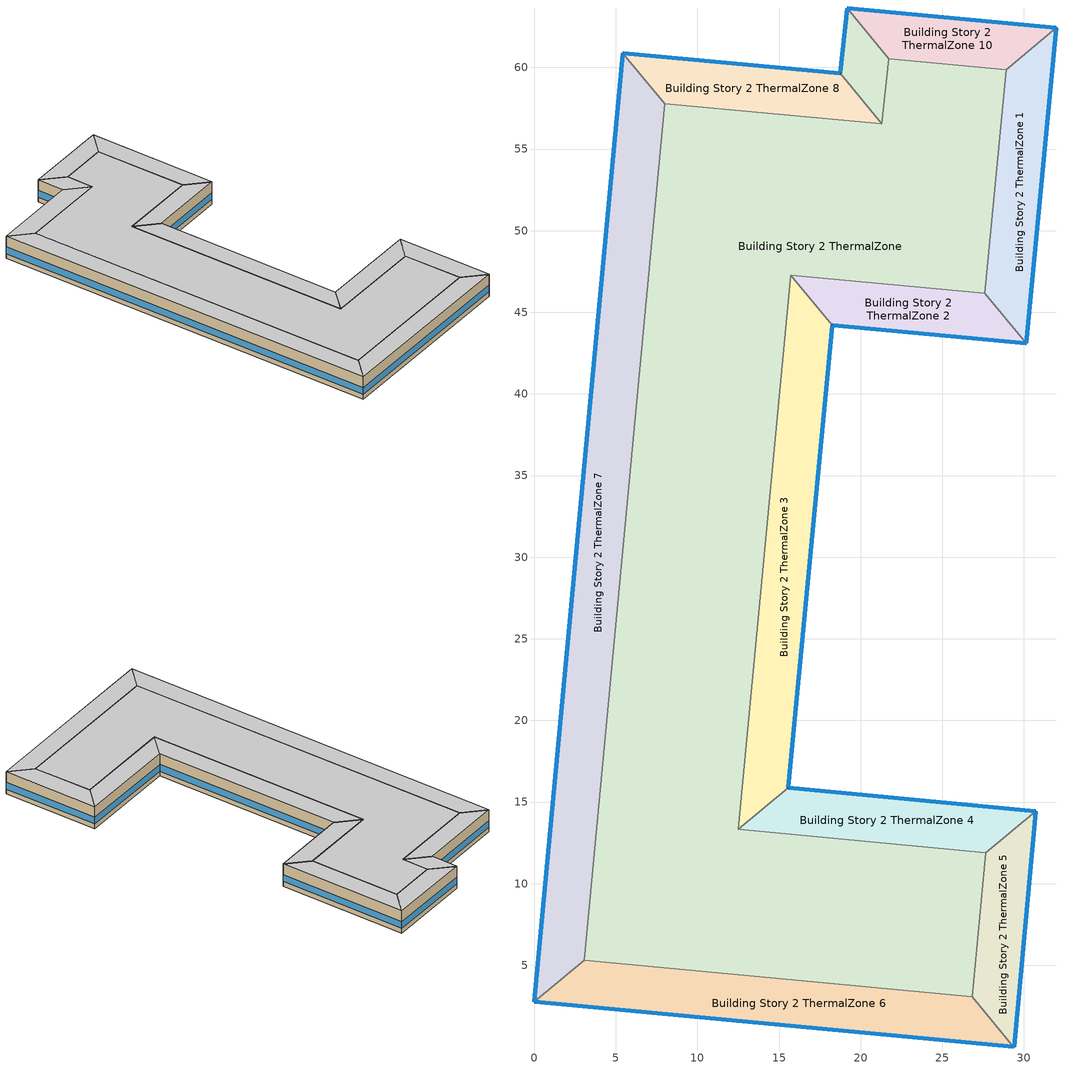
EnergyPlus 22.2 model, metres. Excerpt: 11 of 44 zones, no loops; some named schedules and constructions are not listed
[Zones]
Building Story 2 ThermalZone
 floor adiabatic (Typical Interior Ceiling): 28.9,59.87 27.59,46.17 15.7,47.28 12.49,13.33 27.65,11.89 26.84,3.08 3.08,5.33 8,57.78 21.29,56.55 21.71,60.54 z3.6
 wall adiabatic (Typical Interior Wall): 27.59,46.17 28.9,59.87 21.71,60.54 21.29,56.55 8,57.78 3.08,5.33 26.84,3.08 27.65,11.89 12.49,13.33 15.7,47.28 27.59,46.17 z3.6:7.2
 ceiling adiabatic (Typical Interior Floor): 21.71,60.54 21.29,56.55 8,57.78 3.08,5.33 26.84,3.08 27.65,11.89 12.49,13.33 15.7,47.28 27.59,46.17 28.9,59.87 z7.2
Building Story 2 ThermalZone 1
 floor adiabatic (Typical Interior Ceiling): 31.99,62.42 30.14,43.09 27.59,46.17 28.9,59.87 z3.6
 wall outside (Typical Insulated Steel Framed Exterior Wall R-12.99): 30.14,43.09 31.99,62.42 z3.6:7.2
 wall adiabatic (Typical Interior Wall): 31.99,62.42 28.9,59.87 27.59,46.17 30.14,43.09 z3.6:7.2
 window (U 0.55 SHGC 0.25): 30.15,43.12 31.98,62.39 z4.36:5.44
 ceiling adiabatic (Typical Interior Floor): 28.9,59.87 27.59,46.17 30.14,43.09 31.99,62.42 z7.2
Building Story 2 ThermalZone 10
 floor adiabatic (Typical Interior Floor): 19.17,63.64 31.99,62.42 28.9,59.87 21.71,60.54 z3.6
 wall outside (Typical Insulated Steel Framed Exterior Wall R-12.99): 31.99,62.42 19.17,63.64 z3.6:7.2
 wall adiabatic (Typical Interior Wall): 19.17,63.64 21.71,60.54 28.9,59.87 31.99,62.42 z3.6:7.2
 window (U 0.55 SHGC 0.25): 31.96,62.42 19.2,63.63 z4.36:5.45
 ceiling adiabatic (Typical Interior Ceiling): 21.71,60.54 28.9,59.87 31.99,62.42 19.17,63.64 z7.2
Building Story 2 ThermalZone 2
 floor adiabatic (Typical Interior Ceiling): 30.14,43.09 18.25,44.2 15.7,47.28 27.59,46.17 z3.6
 wall outside (Typical Insulated Steel Framed Exterior Wall R-12.99): 18.25,44.2 30.14,43.09 z3.6:7.2
 wall adiabatic (Typical Interior Wall): 30.14,43.09 27.59,46.17 15.7,47.28 18.25,44.2 z3.6:7.2
 window (U 0.55 SHGC 0.25): 18.28,44.2 30.12,43.09 z4.36:5.45
 ceiling adiabatic (Typical Interior Floor): 27.59,46.17 15.7,47.28 18.25,44.2 30.14,43.09 z7.2
Building Story 2 ThermalZone 3
 floor adiabatic (Typical Interior Ceiling): 18.25,44.2 15.57,15.88 12.49,13.33 15.7,47.28 z3.6
 wall outside (Typical Insulated Steel Framed Exterior Wall R-12.99): 15.57,15.88 18.25,44.2 z3.6:7.2
 wall adiabatic (Typical Interior Wall): 18.25,44.2 15.7,47.28 12.49,13.33 15.57,15.88 z3.6:7.2
 window (U 0.55 SHGC 0.25): 15.58,15.91 18.25,44.18 z4.36:5.44
 ceiling adiabatic (Typical Interior Ceiling): 15.7,47.28 12.49,13.33 15.57,15.88 18.25,44.2 z7.2
Building Story 2 ThermalZone 4
 floor adiabatic (Typical Interior Floor): 15.57,15.88 30.73,14.44 27.65,11.89 12.49,13.33 z3.6
 wall outside (Typical Insulated Steel Framed Exterior Wall R-12.99): 30.73,14.44 15.57,15.88 z3.6:7.2
 wall adiabatic (Typical Interior Wall): 15.57,15.88 12.49,13.33 27.65,11.89 30.73,14.44 z3.6:7.2
 window (U 0.55 SHGC 0.25): 30.71,14.44 15.6,15.88 z4.36:5.45
 ceiling adiabatic (Typical Interior Ceiling): 12.49,13.33 27.65,11.89 30.73,14.44 15.57,15.88 z7.2
Building Story 2 ThermalZone 5
 floor adiabatic (Typical Interior Floor): 30.73,14.44 29.39,0 26.84,3.08 27.65,11.89 z3.6
 wall outside (Typical Insulated Steel Framed Exterior Wall R-12.99): 29.39,0 30.73,14.44 z3.6:7.2
 wall adiabatic (Typical Interior Wall): 30.73,14.44 27.65,11.89 26.84,3.08 29.39,0 z3.6:7.2
 window (U 0.55 SHGC 0.25): 29.39,0.03 30.73,14.41 z4.36:5.45
 ceiling adiabatic (Typical Interior Ceiling): 27.65,11.89 26.84,3.08 29.39,0 30.73,14.44 z7.2
Building Story 2 ThermalZone 6
 floor adiabatic (Typical Interior Floor): 29.39,0 0,2.78 3.08,5.33 26.84,3.08 z3.6
 wall outside (Typical Insulated Steel Framed Exterior Wall R-12.99): 0,2.78 29.39,0 z3.6:7.2
 wall adiabatic (Typical Interior Wall): 29.39,0 26.84,3.08 3.08,5.33 0,2.78 z3.6:7.2
 window (U 0.55 SHGC 0.25): 0.03,2.77 29.37,0 z4.36:5.44
 ceiling adiabatic (Typical Interior Ceiling): 26.84,3.08 3.08,5.33 0,2.78 29.39,0 z7.2
Building Story 2 ThermalZone 7
 floor adiabatic (Typical Interior Floor): 0,2.78 5.44,60.86 8,57.78 3.08,5.33 z3.6
 wall outside (Typical Insulated Steel Framed Exterior Wall R-12.99): 5.44,60.86 0,2.78 z3.6:7.2
 wall adiabatic (Typical Interior Wall): 0,2.78 3.08,5.33 8,57.78 5.44,60.86 z3.6:7.2
 window (U 0.55 SHGC 0.25): 5.44,60.84 0,2.8 z4.36:5.44
 ceiling adiabatic (Typical Interior Ceiling): 3.08,5.33 8,57.78 5.44,60.86 0,2.78 z7.2
Building Story 2 ThermalZone 8
 floor adiabatic (Typical Interior Floor): 5.44,60.86 18.76,59.64 21.29,56.55 8,57.78 z3.6
 wall outside (Typical Insulated Steel Framed Exterior Wall R-12.99): 18.76,59.64 5.44,60.86 z3.6:7.2
 wall adiabatic (Typical Interior Wall): 5.44,60.86 8,57.78 21.29,56.55 18.76,59.64 z3.6:7.2
 window (U 0.55 SHGC 0.25): 18.73,59.64 5.47,60.86 z4.36:5.45
 ceiling adiabatic (Typical Interior Ceiling): 8,57.78 21.29,56.55 18.76,59.64 5.44,60.86 z7.2
Building Story 2 ThermalZone 9
 floor adiabatic (Typical Interior Floor): 18.76,59.64 19.17,63.64 21.71,60.54 21.29,56.55 z3.6
 wall outside (Typical Insulated Steel Framed Exterior Wall R-12.99): 19.17,63.64 18.76,59.64 z3.6:7.2
 wall adiabatic (Typical Interior Wall): 18.76,59.64 21.29,56.55 21.71,60.54 19.17,63.64 z3.6:7.2
 window (U 0.55 SHGC 0.25): 19.17,63.61 18.76,59.66 z4.36:5.46
 ceiling adiabatic (Typical Interior Ceiling): 21.29,56.55 21.71,60.54 19.17,63.64 18.76,59.64 z7.2
[Schedule:Week:Daily]
SchoolSecondary BLDG_LIGHT_LOBBYFLR1_SCH_2013 Week Rule - Sep6-Dec31: SchoolSecondary BLDG_LIGHT_LOBBYFLR1_SCH_2013 Default, SchoolSecondary BLDG_LIGHT_LOBBYFLR1_SCH_2013 Wkdy Day 2, SchoolSecondary BLDG_LIGHT_LOBBYFLR1_SCH_2013 Wkdy Day 2, SchoolSecondary BLDG_LIGHT_LOBBYFLR1_SCH_2013 Wkdy Day 2, SchoolSecondary BLDG_LIGHT_LOBBYFLR1_SCH_2013 Wkdy Day 2, SchoolSecondary BLDG_LIGHT_LOBBYFLR1_SCH_2013 Wkdy Day 2, SchoolSecondary BLDG_LIGHT_LOBBYFLR1_SCH_2013 Default, SchoolSecondary BLDG_LIGHT_LOBBYFLR1_SCH_2013 Default, SchoolSecondary BLDG_LIGHT_LOBBYFLR1_SCH_2013 Summer Design Day, SchoolSecondary BLDG_LIGHT_LOBBYFLR1_SCH_2013 Winter Design Day, SchoolSecondary BLDG_LIGHT_LOBBYFLR1_SCH_2013 Default, SchoolSecondary BLDG_LIGHT_LOBBYFLR1_SCH_2013 Default
SchoolSecondary BLDG_LIGHT_MECHANICAL_SCH_2013 Week Rule - Jan1-Jan3: SchoolSecondary BLDG_LIGHT_MECHANICAL_SCH_2013 Wkdy Day, SchoolSecondary BLDG_LIGHT_MECHANICAL_SCH_2013 Wkdy Day, SchoolSecondary BLDG_LIGHT_MECHANICAL_SCH_2013 Wkdy Day, SchoolSecondary BLDG_LIGHT_MECHANICAL_SCH_2013 Wkdy Day, SchoolSecondary BLDG_LIGHT_MECHANICAL_SCH_2013 Wkdy Day, SchoolSecondary BLDG_LIGHT_MECHANICAL_SCH_2013 Wkdy Day, SchoolSecondary BLDG_LIGHT_MECHANICAL_SCH_2013 Wknd Day, SchoolSecondary BLDG_LIGHT_MECHANICAL_SCH_2013 Default, SchoolSecondary BLDG_LIGHT_MECHANICAL_SCH_2013 Summer Design Day, SchoolSecondary BLDG_LIGHT_MECHANICAL_SCH_2013 Winter Design Day, SchoolSecondary BLDG_LIGHT_MECHANICAL_SCH_2013 Default, SchoolSecondary BLDG_LIGHT_MECHANICAL_SCH_2013 Default
SchoolSecondary BLDG_LIGHT_MECHANICAL_SCH_2013 Week Rule - Jan4-Jun27: SchoolSecondary BLDG_LIGHT_MECHANICAL_SCH_2013 Wknd Day, SchoolSecondary BLDG_LIGHT_MECHANICAL_SCH_2013 Wkdy Day, SchoolSecondary BLDG_LIGHT_MECHANICAL_SCH_2013 Wkdy Day, SchoolSecondary BLDG_LIGHT_MECHANICAL_SCH_2013 Wkdy Day, SchoolSecondary BLDG_LIGHT_MECHANICAL_SCH_2013 Wkdy Day, SchoolSecondary BLDG_LIGHT_MECHANICAL_SCH_2013 Wkdy Day, SchoolSecondary BLDG_LIGHT_MECHANICAL_SCH_2013 Wknd Day, SchoolSecondary BLDG_LIGHT_MECHANICAL_SCH_2013 Default, SchoolSecondary BLDG_LIGHT_MECHANICAL_SCH_2013 Summer Design Day, SchoolSecondary BLDG_LIGHT_MECHANICAL_SCH_2013 Winter Design Day, SchoolSecondary BLDG_LIGHT_MECHANICAL_SCH_2013 Default, SchoolSecondary BLDG_LIGHT_MECHANICAL_SCH_2013 Default
SchoolSecondary BLDG_LIGHT_MECHANICAL_SCH_2013 Week Rule - Jun28-Jul4: SchoolSecondary BLDG_LIGHT_MECHANICAL_SCH_2013 Wknd Day, SchoolSecondary BLDG_LIGHT_MECHANICAL_SCH_2013 Wkdy Day, SchoolSecondary BLDG_LIGHT_MECHANICAL_SCH_2013 Wkdy Day, SchoolSecondary BLDG_LIGHT_MECHANICAL_SCH_2013 Wkdy Day 1, SchoolSecondary BLDG_LIGHT_MECHANICAL_SCH_2013 Wkdy Day 1, SchoolSecondary BLDG_LIGHT_MECHANICAL_SCH_2013 Wkdy Day 1, SchoolSecondary BLDG_LIGHT_MECHANICAL_SCH_2013 Wknd Day 1, SchoolSecondary BLDG_LIGHT_MECHANICAL_SCH_2013 Default, SchoolSecondary BLDG_LIGHT_MECHANICAL_SCH_2013 Summer Design Day, SchoolSecondary BLDG_LIGHT_MECHANICAL_SCH_2013 Winter Design Day, SchoolSecondary BLDG_LIGHT_MECHANICAL_SCH_2013 Default, SchoolSecondary BLDG_LIGHT_MECHANICAL_SCH_2013 Default
SchoolSecondary BLDG_LIGHT_MECHANICAL_SCH_2013 Week Rule - Jul5-Aug29: SchoolSecondary BLDG_LIGHT_MECHANICAL_SCH_2013 Wknd Day 1, SchoolSecondary BLDG_LIGHT_MECHANICAL_SCH_2013 Wkdy Day 1, SchoolSecondary BLDG_LIGHT_MECHANICAL_SCH_2013 Wkdy Day 1, SchoolSecondary BLDG_LIGHT_MECHANICAL_SCH_2013 Wkdy Day 1, SchoolSecondary BLDG_LIGHT_MECHANICAL_SCH_2013 Wkdy Day 1, SchoolSecondary BLDG_LIGHT_MECHANICAL_SCH_2013 Wkdy Day 1, SchoolSecondary BLDG_LIGHT_MECHANICAL_SCH_2013 Wknd Day 1, SchoolSecondary BLDG_LIGHT_MECHANICAL_SCH_2013 Default, SchoolSecondary BLDG_LIGHT_MECHANICAL_SCH_2013 Summer Design Day, SchoolSecondary BLDG_LIGHT_MECHANICAL_SCH_2013 Winter Design Day, SchoolSecondary BLDG_LIGHT_MECHANICAL_SCH_2013 Default, SchoolSecondary BLDG_LIGHT_MECHANICAL_SCH_2013 Default
SchoolSecondary BLDG_LIGHT_MECHANICAL_SCH_2013 Week Rule - Aug30-Sep5: SchoolSecondary BLDG_LIGHT_MECHANICAL_SCH_2013 Wknd Day 1, SchoolSecondary BLDG_LIGHT_MECHANICAL_SCH_2013 Wkdy Day 1, SchoolSecondary BLDG_LIGHT_MECHANICAL_SCH_2013 Wkdy Day 2, SchoolSecondary BLDG_LIGHT_MECHANICAL_SCH_2013 Wkdy Day 2, SchoolSecondary BLDG_LIGHT_MECHANICAL_SCH_2013 Wkdy Day 2, SchoolSecondary BLDG_LIGHT_MECHANICAL_SCH_2013 Wkdy Day 2, SchoolSecondary BLDG_LIGHT_MECHANICAL_SCH_2013 Default, SchoolSecondary BLDG_LIGHT_MECHANICAL_SCH_2013 Default, SchoolSecondary BLDG_LIGHT_MECHANICAL_SCH_2013 Summer Design Day, SchoolSecondary BLDG_LIGHT_MECHANICAL_SCH_2013 Winter Design Day, SchoolSecondary BLDG_LIGHT_MECHANICAL_SCH_2013 Default, SchoolSecondary BLDG_LIGHT_MECHANICAL_SCH_2013 Default
SchoolSecondary BLDG_LIGHT_MECHANICAL_SCH_2013 Week Rule - Sep6-Dec31: SchoolSecondary BLDG_LIGHT_MECHANICAL_SCH_2013 Default, SchoolSecondary BLDG_LIGHT_MECHANICAL_SCH_2013 Wkdy Day 2, SchoolSecondary BLDG_LIGHT_MECHANICAL_SCH_2013 Wkdy Day 2, SchoolSecondary BLDG_LIGHT_MECHANICAL_SCH_2013 Wkdy Day 2, SchoolSecondary BLDG_LIGHT_MECHANICAL_SCH_2013 Wkdy Day 2, SchoolSecondary BLDG_LIGHT_MECHANICAL_SCH_2013 Wkdy Day 2, SchoolSecondary BLDG_LIGHT_MECHANICAL_SCH_2013 Default, SchoolSecondary BLDG_LIGHT_MECHANICAL_SCH_2013 Default, SchoolSecondary BLDG_LIGHT_MECHANICAL_SCH_2013 Summer Design Day, SchoolSecondary BLDG_LIGHT_MECHANICAL_SCH_2013 Winter Design Day, SchoolSecondary BLDG_LIGHT_MECHANICAL_SCH_2013 Default, SchoolSecondary BLDG_LIGHT_MECHANICAL_SCH_2013 Default
SchoolSecondary BLDG_LIGHT_OFFICE_SCH_2013 Week Rule - Jan1-Jan3: SchoolSecondary BLDG_LIGHT_OFFICE_SCH_2013 Wkdy Day, SchoolSecondary BLDG_LIGHT_OFFICE_SCH_2013 Wkdy Day, SchoolSecondary BLDG_LIGHT_OFFICE_SCH_2013 Wkdy Day, SchoolSecondary BLDG_LIGHT_OFFICE_SCH_2013 Wkdy Day, SchoolSecondary BLDG_LIGHT_OFFICE_SCH_2013 Wkdy Day, SchoolSecondary BLDG_LIGHT_OFFICE_SCH_2013 Wkdy Day, SchoolSecondary BLDG_LIGHT_OFFICE_SCH_2013 Wknd Day, SchoolSecondary BLDG_LIGHT_OFFICE_SCH_2013 Default, SchoolSecondary BLDG_LIGHT_OFFICE_SCH_2013 Summer Design Day, SchoolSecondary BLDG_LIGHT_OFFICE_SCH_2013 Winter Design Day, SchoolSecondary BLDG_LIGHT_OFFICE_SCH_2013 Default, SchoolSecondary BLDG_LIGHT_OFFICE_SCH_2013 Default
SchoolSecondary BLDG_LIGHT_OFFICE_SCH_2013 Week Rule - Jan4-Jun27: SchoolSecondary BLDG_LIGHT_OFFICE_SCH_2013 Wknd Day, SchoolSecondary BLDG_LIGHT_OFFICE_SCH_2013 Wkdy Day, SchoolSecondary BLDG_LIGHT_OFFICE_SCH_2013 Wkdy Day, SchoolSecondary BLDG_LIGHT_OFFICE_SCH_2013 Wkdy Day, SchoolSecondary BLDG_LIGHT_OFFICE_SCH_2013 Wkdy Day, SchoolSecondary BLDG_LIGHT_OFFICE_SCH_2013 Wkdy Day, SchoolSecondary BLDG_LIGHT_OFFICE_SCH_2013 Wknd Day, SchoolSecondary BLDG_LIGHT_OFFICE_SCH_2013 Default, SchoolSecondary BLDG_LIGHT_OFFICE_SCH_2013 Summer Design Day, SchoolSecondary BLDG_LIGHT_OFFICE_SCH_2013 Winter Design Day, SchoolSecondary BLDG_LIGHT_OFFICE_SCH_2013 Default, SchoolSecondary BLDG_LIGHT_OFFICE_SCH_2013 Default
SchoolSecondary BLDG_LIGHT_OFFICE_SCH_2013 Week Rule - Jun28-Jul4: SchoolSecondary BLDG_LIGHT_OFFICE_SCH_2013 Wknd Day, SchoolSecondary BLDG_LIGHT_OFFICE_SCH_2013 Wkdy Day, SchoolSecondary BLDG_LIGHT_OFFICE_SCH_2013 Wkdy Day, SchoolSecondary BLDG_LIGHT_OFFICE_SCH_2013 Wkdy Day 1, SchoolSecondary BLDG_LIGHT_OFFICE_SCH_2013 Wkdy Day 1, SchoolSecondary BLDG_LIGHT_OFFICE_SCH_2013 Wkdy Day 1, SchoolSecondary BLDG_LIGHT_OFFICE_SCH_2013 Wknd Day 1, SchoolSecondary BLDG_LIGHT_OFFICE_SCH_2013 Default, SchoolSecondary BLDG_LIGHT_OFFICE_SCH_2013 Summer Design Day, SchoolSecondary BLDG_LIGHT_OFFICE_SCH_2013 Winter Design Day, SchoolSecondary BLDG_LIGHT_OFFICE_SCH_2013 Default, SchoolSecondary BLDG_LIGHT_OFFICE_SCH_2013 Default
SchoolSecondary BLDG_LIGHT_OFFICE_SCH_2013 Week Rule - Jul5-Aug29: SchoolSecondary BLDG_LIGHT_OFFICE_SCH_2013 Wknd Day 1, SchoolSecondary BLDG_LIGHT_OFFICE_SCH_2013 Wkdy Day 1, SchoolSecondary BLDG_LIGHT_OFFICE_SCH_2013 Wkdy Day 1, SchoolSecondary BLDG_LIGHT_OFFICE_SCH_2013 Wkdy Day 1, SchoolSecondary BLDG_LIGHT_OFFICE_SCH_2013 Wkdy Day 1, SchoolSecondary BLDG_LIGHT_OFFICE_SCH_2013 Wkdy Day 1, SchoolSecondary BLDG_LIGHT_OFFICE_SCH_2013 Wknd Day 1, SchoolSecondary BLDG_LIGHT_OFFICE_SCH_2013 Default, SchoolSecondary BLDG_LIGHT_OFFICE_SCH_2013 Summer Design Day, SchoolSecondary BLDG_LIGHT_OFFICE_SCH_2013 Winter Design Day, SchoolSecondary BLDG_LIGHT_OFFICE_SCH_2013 Default, SchoolSecondary BLDG_LIGHT_OFFICE_SCH_2013 Default
SchoolSecondary BLDG_LIGHT_OFFICE_SCH_2013 Week Rule - Aug30-Sep5: SchoolSecondary BLDG_LIGHT_OFFICE_SCH_2013 Wknd Day 1, SchoolSecondary BLDG_LIGHT_OFFICE_SCH_2013 Wkdy Day 1, SchoolSecondary BLDG_LIGHT_OFFICE_SCH_2013 Wkdy Day 2, SchoolSecondary BLDG_LIGHT_OFFICE_SCH_2013 Wkdy Day 2, SchoolSecondary BLDG_LIGHT_OFFICE_SCH_2013 Wkdy Day 2, SchoolSecondary BLDG_LIGHT_OFFICE_SCH_2013 Wkdy Day 2, SchoolSecondary BLDG_LIGHT_OFFICE_SCH_2013 Default, SchoolSecondary BLDG_LIGHT_OFFICE_SCH_2013 Default, SchoolSecondary BLDG_LIGHT_OFFICE_SCH_2013 Summer Design Day, SchoolSecondary BLDG_LIGHT_OFFICE_SCH_2013 Winter Design Day, SchoolSecondary BLDG_LIGHT_OFFICE_SCH_2013 Default, SchoolSecondary BLDG_LIGHT_OFFICE_SCH_2013 Default
SchoolSecondary BLDG_LIGHT_OFFICE_SCH_2013 Week Rule - Sep6-Dec31: SchoolSecondary BLDG_LIGHT_OFFICE_SCH_2013 Default, SchoolSecondary BLDG_LIGHT_OFFICE_SCH_2013 Wkdy Day 2, SchoolSecondary BLDG_LIGHT_OFFICE_SCH_2013 Wkdy Day 2, SchoolSecondary BLDG_LIGHT_OFFICE_SCH_2013 Wkdy Day 2, SchoolSecondary BLDG_LIGHT_OFFICE_SCH_2013 Wkdy Day 2, SchoolSecondary BLDG_LIGHT_OFFICE_SCH_2013 Wkdy Day 2, SchoolSecondary BLDG_LIGHT_OFFICE_SCH_2013 Default, SchoolSecondary BLDG_LIGHT_OFFICE_SCH_2013 Default, SchoolSecondary BLDG_LIGHT_OFFICE_SCH_2013 Summer Design Day, SchoolSecondary BLDG_LIGHT_OFFICE_SCH_2013 Winter Design Day, SchoolSecondary BLDG_LIGHT_OFFICE_SCH_2013 Default, SchoolSecondary BLDG_LIGHT_OFFICE_SCH_2013 Default
SchoolSecondary BLDG_LIGHT_BATH_SCH_2013 Week Rule - Jan1-Jan3: SchoolSecondary BLDG_LIGHT_BATH_SCH_2013 Wkdy Day, SchoolSecondary BLDG_LIGHT_BATH_SCH_2013 Wkdy Day, SchoolSecondary BLDG_LIGHT_BATH_SCH_2013 Wkdy Day, SchoolSecondary BLDG_LIGHT_BATH_SCH_2013 Wkdy Day, SchoolSecondary BLDG_LIGHT_BATH_SCH_2013 Wkdy Day, SchoolSecondary BLDG_LIGHT_BATH_SCH_2013 Wkdy Day, SchoolSecondary BLDG_LIGHT_BATH_SCH_2013 Wknd Day, SchoolSecondary BLDG_LIGHT_BATH_SCH_2013 Default, SchoolSecondary BLDG_LIGHT_BATH_SCH_2013 Summer Design Day, SchoolSecondary BLDG_LIGHT_BATH_SCH_2013 Winter Design Day, SchoolSecondary BLDG_LIGHT_BATH_SCH_2013 Default, SchoolSecondary BLDG_LIGHT_BATH_SCH_2013 Default
SchoolSecondary BLDG_LIGHT_BATH_SCH_2013 Week Rule - Jan4-Jun27: SchoolSecondary BLDG_LIGHT_BATH_SCH_2013 Wknd Day, SchoolSecondary BLDG_LIGHT_BATH_SCH_2013 Wkdy Day, SchoolSecondary BLDG_LIGHT_BATH_SCH_2013 Wkdy Day, SchoolSecondary BLDG_LIGHT_BATH_SCH_2013 Wkdy Day, SchoolSecondary BLDG_LIGHT_BATH_SCH_2013 Wkdy Day, SchoolSecondary BLDG_LIGHT_BATH_SCH_2013 Wkdy Day, SchoolSecondary BLDG_LIGHT_BATH_SCH_2013 Wknd Day, SchoolSecondary BLDG_LIGHT_BATH_SCH_2013 Default, SchoolSecondary BLDG_LIGHT_BATH_SCH_2013 Summer Design Day, SchoolSecondary BLDG_LIGHT_BATH_SCH_2013 Winter Design Day, SchoolSecondary BLDG_LIGHT_BATH_SCH_2013 Default, SchoolSecondary BLDG_LIGHT_BATH_SCH_2013 Default
SchoolSecondary BLDG_LIGHT_BATH_SCH_2013 Week Rule - Jun28-Jul4: SchoolSecondary BLDG_LIGHT_BATH_SCH_2013 Wknd Day, SchoolSecondary BLDG_LIGHT_BATH_SCH_2013 Wkdy Day, SchoolSecondary BLDG_LIGHT_BATH_SCH_2013 Wkdy Day, SchoolSecondary BLDG_LIGHT_BATH_SCH_2013 Wkdy Day 1, SchoolSecondary BLDG_LIGHT_BATH_SCH_2013 Wkdy Day 1, SchoolSecondary BLDG_LIGHT_BATH_SCH_2013 Wkdy Day 1, SchoolSecondary BLDG_LIGHT_BATH_SCH_2013 Wknd Day 1, SchoolSecondary BLDG_LIGHT_BATH_SCH_2013 Default, SchoolSecondary BLDG_LIGHT_BATH_SCH_2013 Summer Design Day, SchoolSecondary BLDG_LIGHT_BATH_SCH_2013 Winter Design Day, SchoolSecondary BLDG_LIGHT_BATH_SCH_2013 Default, SchoolSecondary BLDG_LIGHT_BATH_SCH_2013 Default
SchoolSecondary BLDG_LIGHT_BATH_SCH_2013 Week Rule - Jul5-Aug29: SchoolSecondary BLDG_LIGHT_BATH_SCH_2013 Wknd Day 1, SchoolSecondary BLDG_LIGHT_BATH_SCH_2013 Wkdy Day 1, SchoolSecondary BLDG_LIGHT_BATH_SCH_2013 Wkdy Day 1, SchoolSecondary BLDG_LIGHT_BATH_SCH_2013 Wkdy Day 1, SchoolSecondary BLDG_LIGHT_BATH_SCH_2013 Wkdy Day 1, SchoolSecondary BLDG_LIGHT_BATH_SCH_2013 Wkdy Day 1, SchoolSecondary BLDG_LIGHT_BATH_SCH_2013 Wknd Day 1, SchoolSecondary BLDG_LIGHT_BATH_SCH_2013 Default, SchoolSecondary BLDG_LIGHT_BATH_SCH_2013 Summer Design Day, SchoolSecondary BLDG_LIGHT_BATH_SCH_2013 Winter Design Day, SchoolSecondary BLDG_LIGHT_BATH_SCH_2013 Default, SchoolSecondary BLDG_LIGHT_BATH_SCH_2013 Default
SchoolSecondary BLDG_LIGHT_BATH_SCH_2013 Week Rule - Aug30-Sep5: SchoolSecondary BLDG_LIGHT_BATH_SCH_2013 Wknd Day 1, SchoolSecondary BLDG_LIGHT_BATH_SCH_2013 Wkdy Day 1, SchoolSecondary BLDG_LIGHT_BATH_SCH_2013 Wkdy Day 2, SchoolSecondary BLDG_LIGHT_BATH_SCH_2013 Wkdy Day 2, SchoolSecondary BLDG_LIGHT_BATH_SCH_2013 Wkdy Day 2, SchoolSecondary BLDG_LIGHT_BATH_SCH_2013 Wkdy Day 2, SchoolSecondary BLDG_LIGHT_BATH_SCH_2013 Default, SchoolSecondary BLDG_LIGHT_BATH_SCH_2013 Default, SchoolSecondary BLDG_LIGHT_BATH_SCH_2013 Summer Design Day, SchoolSecondary BLDG_LIGHT_BATH_SCH_2013 Winter Design Day, SchoolSecondary BLDG_LIGHT_BATH_SCH_2013 Default, SchoolSecondary BLDG_LIGHT_BATH_SCH_2013 Default
SchoolSecondary BLDG_LIGHT_BATH_SCH_2013 Week Rule - Sep6-Dec31: SchoolSecondary BLDG_LIGHT_BATH_SCH_2013 Default, SchoolSecondary BLDG_LIGHT_BATH_SCH_2013 Wkdy Day 2, SchoolSecondary BLDG_LIGHT_BATH_SCH_2013 Wkdy Day 2, SchoolSecondary BLDG_LIGHT_BATH_SCH_2013 Wkdy Day 2, SchoolSecondary BLDG_LIGHT_BATH_SCH_2013 Wkdy Day 2, SchoolSecondary BLDG_LIGHT_BATH_SCH_2013 Wkdy Day 2, SchoolSecondary BLDG_LIGHT_BATH_SCH_2013 Default, SchoolSecondary BLDG_LIGHT_BATH_SCH_2013 Default, SchoolSecondary BLDG_LIGHT_BATH_SCH_2013 Summer Design Day, SchoolSecondary BLDG_LIGHT_BATH_SCH_2013 Winter Design Day, SchoolSecondary BLDG_LIGHT_BATH_SCH_2013 Default, SchoolSecondary BLDG_LIGHT_BATH_SCH_2013 Default
SchoolSecondary BLDG_OCC_SCH_Auditorium Week Rule - Jan1-Jan3: SchoolSecondary BLDG_OCC_SCH_Auditorium Wkdy|SmrDsn Day, SchoolSecondary BLDG_OCC_SCH_Auditorium Wkdy|SmrDsn Day, SchoolSecondary BLDG_OCC_SCH_Auditorium Wkdy|SmrDsn Day, SchoolSecondary BLDG_OCC_SCH_Auditorium Wkdy|SmrDsn Day, SchoolSecondary BLDG_OCC_SCH_Auditorium Wkdy|SmrDsn Day, SchoolSecondary BLDG_OCC_SCH_Auditorium Wkdy|SmrDsn Day, SchoolSecondary BLDG_OCC_SCH_Auditorium Wknd Day, SchoolSecondary BLDG_OCC_SCH_Auditorium Default, SchoolSecondary BLDG_OCC_SCH_Auditorium Summer Design Day, SchoolSecondary BLDG_OCC_SCH_Auditorium Winter Design Day, SchoolSecondary BLDG_OCC_SCH_Auditorium Default, SchoolSecondary BLDG_OCC_SCH_Auditorium Default
SchoolSecondary BLDG_OCC_SCH_Auditorium Week Rule - Jan4-Jun27: SchoolSecondary BLDG_OCC_SCH_Auditorium Wknd Day, SchoolSecondary BLDG_OCC_SCH_Auditorium Wkdy|SmrDsn Day, SchoolSecondary BLDG_OCC_SCH_Auditorium Wkdy|SmrDsn Day, SchoolSecondary BLDG_OCC_SCH_Auditorium Wkdy|SmrDsn Day, SchoolSecondary BLDG_OCC_SCH_Auditorium Wkdy|SmrDsn Day, SchoolSecondary BLDG_OCC_SCH_Auditorium Wkdy|SmrDsn Day, SchoolSecondary BLDG_OCC_SCH_Auditorium Wknd Day, SchoolSecondary BLDG_OCC_SCH_Auditorium Default, SchoolSecondary BLDG_OCC_SCH_Auditorium Summer Design Day, SchoolSecondary BLDG_OCC_SCH_Auditorium Winter Design Day, SchoolSecondary BLDG_OCC_SCH_Auditorium Default, SchoolSecondary BLDG_OCC_SCH_Auditorium Default
SchoolSecondary BLDG_OCC_SCH_Auditorium Week Rule - Jun28-Jul4: SchoolSecondary BLDG_OCC_SCH_Auditorium Wknd Day, SchoolSecondary BLDG_OCC_SCH_Auditorium Wkdy|SmrDsn Day, SchoolSecondary BLDG_OCC_SCH_Auditorium Wkdy|SmrDsn Day, SchoolSecondary BLDG_OCC_SCH_Auditorium Wkdy|SmrDsn Day 1, SchoolSecondary BLDG_OCC_SCH_Auditorium Wkdy|SmrDsn Day 1, SchoolSecondary BLDG_OCC_SCH_Auditorium Wkdy|SmrDsn Day 1, SchoolSecondary BLDG_OCC_SCH_Auditorium Wknd Day 1, SchoolSecondary BLDG_OCC_SCH_Auditorium Default, SchoolSecondary BLDG_OCC_SCH_Auditorium Summer Design Day, SchoolSecondary BLDG_OCC_SCH_Auditorium Winter Design Day, SchoolSecondary BLDG_OCC_SCH_Auditorium Default, SchoolSecondary BLDG_OCC_SCH_Auditorium Default
SchoolSecondary BLDG_OCC_SCH_Auditorium Week Rule - Jul5-Aug29: SchoolSecondary BLDG_OCC_SCH_Auditorium Wknd Day 1, SchoolSecondary BLDG_OCC_SCH_Auditorium Wkdy|SmrDsn Day 1, SchoolSecondary BLDG_OCC_SCH_Auditorium Wkdy|SmrDsn Day 1, SchoolSecondary BLDG_OCC_SCH_Auditorium Wkdy|SmrDsn Day 1, SchoolSecondary BLDG_OCC_SCH_Auditorium Wkdy|SmrDsn Day 1, SchoolSecondary BLDG_OCC_SCH_Auditorium Wkdy|SmrDsn Day 1, SchoolSecondary BLDG_OCC_SCH_Auditorium Wknd Day 1, SchoolSecondary BLDG_OCC_SCH_Auditorium Default, SchoolSecondary BLDG_OCC_SCH_Auditorium Summer Design Day, SchoolSecondary BLDG_OCC_SCH_Auditorium Winter Design Day, SchoolSecondary BLDG_OCC_SCH_Auditorium Default, SchoolSecondary BLDG_OCC_SCH_Auditorium Default
SchoolSecondary BLDG_OCC_SCH_Auditorium Week Rule - Aug30-Sep5: SchoolSecondary BLDG_OCC_SCH_Auditorium Wknd Day 1, SchoolSecondary BLDG_OCC_SCH_Auditorium Wkdy|SmrDsn Day 1, SchoolSecondary BLDG_OCC_SCH_Auditorium Wkdy|SmrDsn Day 2, SchoolSecondary BLDG_OCC_SCH_Auditorium Wkdy|SmrDsn Day 2, SchoolSecondary BLDG_OCC_SCH_Auditorium Wkdy|SmrDsn Day 2, SchoolSecondary BLDG_OCC_SCH_Auditorium Wkdy|SmrDsn Day 2, SchoolSecondary BLDG_OCC_SCH_Auditorium Default, SchoolSecondary BLDG_OCC_SCH_Auditorium Default, SchoolSecondary BLDG_OCC_SCH_Auditorium Summer Design Day, SchoolSecondary BLDG_OCC_SCH_Auditorium Winter Design Day, SchoolSecondary BLDG_OCC_SCH_Auditorium Default, SchoolSecondary BLDG_OCC_SCH_Auditorium Default
SchoolSecondary BLDG_OCC_SCH_Auditorium Week Rule - Sep6-Dec31: SchoolSecondary BLDG_OCC_SCH_Auditorium Default, SchoolSecondary BLDG_OCC_SCH_Auditorium Wkdy|SmrDsn Day 2, SchoolSecondary BLDG_OCC_SCH_Auditorium Wkdy|SmrDsn Day 2, SchoolSecondary BLDG_OCC_SCH_Auditorium Wkdy|SmrDsn Day 2, SchoolSecondary BLDG_OCC_SCH_Auditorium Wkdy|SmrDsn Day 2, SchoolSecondary BLDG_OCC_SCH_Auditorium Wkdy|SmrDsn Day 2, SchoolSecondary BLDG_OCC_SCH_Auditorium Default, SchoolSecondary BLDG_OCC_SCH_Auditorium Default, SchoolSecondary BLDG_OCC_SCH_Auditorium Summer Design Day, SchoolSecondary BLDG_OCC_SCH_Auditorium Winter Design Day, SchoolSecondary BLDG_OCC_SCH_Auditorium Default, SchoolSecondary BLDG_OCC_SCH_Auditorium Default
SchoolSecondary BLDG_OCC_SCH_Cafeteria Week Rule - Jan1-Jan3: SchoolSecondary BLDG_OCC_SCH_Cafeteria Wkdy|SmrDsn Day, SchoolSecondary BLDG_OCC_SCH_Cafeteria Wkdy|SmrDsn Day, SchoolSecondary BLDG_OCC_SCH_Cafeteria Wkdy|SmrDsn Day, SchoolSecondary BLDG_OCC_SCH_Cafeteria Wkdy|SmrDsn Day, SchoolSecondary BLDG_OCC_SCH_Cafeteria Wkdy|SmrDsn Day, SchoolSecondary BLDG_OCC_SCH_Cafeteria Wkdy|SmrDsn Day, SchoolSecondary BLDG_OCC_SCH_Cafeteria Wknd Day, SchoolSecondary BLDG_OCC_SCH_Cafeteria Default, SchoolSecondary BLDG_OCC_SCH_Cafeteria Summer Design Day, SchoolSecondary BLDG_OCC_SCH_Cafeteria Winter Design Day, SchoolSecondary BLDG_OCC_SCH_Cafeteria Default, SchoolSecondary BLDG_OCC_SCH_Cafeteria Default
SchoolSecondary BLDG_OCC_SCH_Cafeteria Week Rule - Jan4-Jun27: SchoolSecondary BLDG_OCC_SCH_Cafeteria Wknd Day, SchoolSecondary BLDG_OCC_SCH_Cafeteria Wkdy|SmrDsn Day, SchoolSecondary BLDG_OCC_SCH_Cafeteria Wkdy|SmrDsn Day, SchoolSecondary BLDG_OCC_SCH_Cafeteria Wkdy|SmrDsn Day, SchoolSecondary BLDG_OCC_SCH_Cafeteria Wkdy|SmrDsn Day, SchoolSecondary BLDG_OCC_SCH_Cafeteria Wkdy|SmrDsn Day, SchoolSecondary BLDG_OCC_SCH_Cafeteria Wknd Day, SchoolSecondary BLDG_OCC_SCH_Cafeteria Default, SchoolSecondary BLDG_OCC_SCH_Cafeteria Summer Design Day, SchoolSecondary BLDG_OCC_SCH_Cafeteria Winter Design Day, SchoolSecondary BLDG_OCC_SCH_Cafeteria Default, SchoolSecondary BLDG_OCC_SCH_Cafeteria Default
SchoolSecondary BLDG_OCC_SCH_Cafeteria Week Rule - Jun28-Jul4: SchoolSecondary BLDG_OCC_SCH_Cafeteria Wknd Day, SchoolSecondary BLDG_OCC_SCH_Cafeteria Wkdy|SmrDsn Day, SchoolSecondary BLDG_OCC_SCH_Cafeteria Wkdy|SmrDsn Day, SchoolSecondary BLDG_OCC_SCH_Cafeteria Wkdy|SmrDsn Day 1, SchoolSecondary BLDG_OCC_SCH_Cafeteria Wkdy|SmrDsn Day 1, SchoolSecondary BLDG_OCC_SCH_Cafeteria Wkdy|SmrDsn Day 1, SchoolSecondary BLDG_OCC_SCH_Cafeteria Wknd Day 1, SchoolSecondary BLDG_OCC_SCH_Cafeteria Default, SchoolSecondary BLDG_OCC_SCH_Cafeteria Summer Design Day, SchoolSecondary BLDG_OCC_SCH_Cafeteria Winter Design Day, SchoolSecondary BLDG_OCC_SCH_Cafeteria Default, SchoolSecondary BLDG_OCC_SCH_Cafeteria Default
SchoolSecondary BLDG_OCC_SCH_Cafeteria Week Rule - Jul5-Aug29: SchoolSecondary BLDG_OCC_SCH_Cafeteria Wknd Day 1, SchoolSecondary BLDG_OCC_SCH_Cafeteria Wkdy|SmrDsn Day 1, SchoolSecondary BLDG_OCC_SCH_Cafeteria Wkdy|SmrDsn Day 1, SchoolSecondary BLDG_OCC_SCH_Cafeteria Wkdy|SmrDsn Day 1, SchoolSecondary BLDG_OCC_SCH_Cafeteria Wkdy|SmrDsn Day 1, SchoolSecondary BLDG_OCC_SCH_Cafeteria Wkdy|SmrDsn Day 1, SchoolSecondary BLDG_OCC_SCH_Cafeteria Wknd Day 1, SchoolSecondary BLDG_OCC_SCH_Cafeteria Default, SchoolSecondary BLDG_OCC_SCH_Cafeteria Summer Design Day, SchoolSecondary BLDG_OCC_SCH_Cafeteria Winter Design Day, SchoolSecondary BLDG_OCC_SCH_Cafeteria Default, SchoolSecondary BLDG_OCC_SCH_Cafeteria Default
SchoolSecondary BLDG_OCC_SCH_Cafeteria Week Rule - Aug30-Sep5: SchoolSecondary BLDG_OCC_SCH_Cafeteria Wknd Day 1, SchoolSecondary BLDG_OCC_SCH_Cafeteria Wkdy|SmrDsn Day 1, SchoolSecondary BLDG_OCC_SCH_Cafeteria Wkdy|SmrDsn Day 2, SchoolSecondary BLDG_OCC_SCH_Cafeteria Wkdy|SmrDsn Day 2, SchoolSecondary BLDG_OCC_SCH_Cafeteria Wkdy|SmrDsn Day 2, SchoolSecondary BLDG_OCC_SCH_Cafeteria Wkdy|SmrDsn Day 2, SchoolSecondary BLDG_OCC_SCH_Cafeteria Default, SchoolSecondary BLDG_OCC_SCH_Cafeteria Default, SchoolSecondary BLDG_OCC_SCH_Cafeteria Summer Design Day, SchoolSecondary BLDG_OCC_SCH_Cafeteria Winter Design Day, SchoolSecondary BLDG_OCC_SCH_Cafeteria Default, SchoolSecondary BLDG_OCC_SCH_Cafeteria Default
SchoolSecondary BLDG_OCC_SCH_Cafeteria Week Rule - Sep6-Dec31: SchoolSecondary BLDG_OCC_SCH_Cafeteria Default, SchoolSecondary BLDG_OCC_SCH_Cafeteria Wkdy|SmrDsn Day 2, SchoolSecondary BLDG_OCC_SCH_Cafeteria Wkdy|SmrDsn Day 2, SchoolSecondary BLDG_OCC_SCH_Cafeteria Wkdy|SmrDsn Day 2, SchoolSecondary BLDG_OCC_SCH_Cafeteria Wkdy|SmrDsn Day 2, SchoolSecondary BLDG_OCC_SCH_Cafeteria Wkdy|SmrDsn Day 2, SchoolSecondary BLDG_OCC_SCH_Cafeteria Default, SchoolSecondary BLDG_OCC_SCH_Cafeteria Default, SchoolSecondary BLDG_OCC_SCH_Cafeteria Summer Design Day, SchoolSecondary BLDG_OCC_SCH_Cafeteria Winter Design Day, SchoolSecondary BLDG_OCC_SCH_Cafeteria Default, SchoolSecondary BLDG_OCC_SCH_Cafeteria Default
SchoolSecondary BLDG_OCC_SCH_Extend Week Rule - Jan1-Jan3: SchoolSecondary BLDG_OCC_SCH_Extend Wkdy|SmrDsn Day, SchoolSecondary BLDG_OCC_SCH_Extend Wkdy|SmrDsn Day, SchoolSecondary BLDG_OCC_SCH_Extend Wkdy|SmrDsn Day, SchoolSecondary BLDG_OCC_SCH_Extend Wkdy|SmrDsn Day, SchoolSecondary BLDG_OCC_SCH_Extend Wkdy|SmrDsn Day, SchoolSecondary BLDG_OCC_SCH_Extend Wkdy|SmrDsn Day, SchoolSecondary BLDG_OCC_SCH_Extend Wknd Day, SchoolSecondary BLDG_OCC_SCH_Extend Default, SchoolSecondary BLDG_OCC_SCH_Extend Summer Design Day, SchoolSecondary BLDG_OCC_SCH_Extend Winter Design Day, SchoolSecondary BLDG_OCC_SCH_Extend Default, SchoolSecondary BLDG_OCC_SCH_Extend Default
SchoolSecondary BLDG_OCC_SCH_Extend Week Rule - Jan4-Jun27: SchoolSecondary BLDG_OCC_SCH_Extend Wknd Day, SchoolSecondary BLDG_OCC_SCH_Extend Wkdy|SmrDsn Day, SchoolSecondary BLDG_OCC_SCH_Extend Wkdy|SmrDsn Day, SchoolSecondary BLDG_OCC_SCH_Extend Wkdy|SmrDsn Day, SchoolSecondary BLDG_OCC_SCH_Extend Wkdy|SmrDsn Day, SchoolSecondary BLDG_OCC_SCH_Extend Wkdy|SmrDsn Day, SchoolSecondary BLDG_OCC_SCH_Extend Wknd Day, SchoolSecondary BLDG_OCC_SCH_Extend Default, SchoolSecondary BLDG_OCC_SCH_Extend Summer Design Day, SchoolSecondary BLDG_OCC_SCH_Extend Winter Design Day, SchoolSecondary BLDG_OCC_SCH_Extend Default, SchoolSecondary BLDG_OCC_SCH_Extend Default
SchoolSecondary BLDG_OCC_SCH_Extend Week Rule - Jun28-Jul4: SchoolSecondary BLDG_OCC_SCH_Extend Wknd Day, SchoolSecondary BLDG_OCC_SCH_Extend Wkdy|SmrDsn Day, SchoolSecondary BLDG_OCC_SCH_Extend Wkdy|SmrDsn Day, SchoolSecondary BLDG_OCC_SCH_Extend Wkdy|SmrDsn Day 1, SchoolSecondary BLDG_OCC_SCH_Extend Wkdy|SmrDsn Day 1, SchoolSecondary BLDG_OCC_SCH_Extend Wkdy|SmrDsn Day 1, SchoolSecondary BLDG_OCC_SCH_Extend Wknd Day 1, SchoolSecondary BLDG_OCC_SCH_Extend Default, SchoolSecondary BLDG_OCC_SCH_Extend Summer Design Day, SchoolSecondary BLDG_OCC_SCH_Extend Winter Design Day, SchoolSecondary BLDG_OCC_SCH_Extend Default, SchoolSecondary BLDG_OCC_SCH_Extend Default
SchoolSecondary BLDG_OCC_SCH_Extend Week Rule - Jul5-Aug29: SchoolSecondary BLDG_OCC_SCH_Extend Wknd Day 1, SchoolSecondary BLDG_OCC_SCH_Extend Wkdy|SmrDsn Day 1, SchoolSecondary BLDG_OCC_SCH_Extend Wkdy|SmrDsn Day 1, SchoolSecondary BLDG_OCC_SCH_Extend Wkdy|SmrDsn Day 1, SchoolSecondary BLDG_OCC_SCH_Extend Wkdy|SmrDsn Day 1, SchoolSecondary BLDG_OCC_SCH_Extend Wkdy|SmrDsn Day 1, SchoolSecondary BLDG_OCC_SCH_Extend Wknd Day 1, SchoolSecondary BLDG_OCC_SCH_Extend Default, SchoolSecondary BLDG_OCC_SCH_Extend Summer Design Day, SchoolSecondary BLDG_OCC_SCH_Extend Winter Design Day, SchoolSecondary BLDG_OCC_SCH_Extend Default, SchoolSecondary BLDG_OCC_SCH_Extend Default
SchoolSecondary BLDG_OCC_SCH_Extend Week Rule - Aug30-Sep5: SchoolSecondary BLDG_OCC_SCH_Extend Wknd Day 1, SchoolSecondary BLDG_OCC_SCH_Extend Wkdy|SmrDsn Day 1, SchoolSecondary BLDG_OCC_SCH_Extend Wkdy|SmrDsn Day 2, SchoolSecondary BLDG_OCC_SCH_Extend Wkdy|SmrDsn Day 2, SchoolSecondary BLDG_OCC_SCH_Extend Wkdy|SmrDsn Day 2, SchoolSecondary BLDG_OCC_SCH_Extend Wkdy|SmrDsn Day 2, SchoolSecondary BLDG_OCC_SCH_Extend Default, SchoolSecondary BLDG_OCC_SCH_Extend Default, SchoolSecondary BLDG_OCC_SCH_Extend Summer Design Day, SchoolSecondary BLDG_OCC_SCH_Extend Winter Design Day, SchoolSecondary BLDG_OCC_SCH_Extend Default, SchoolSecondary BLDG_OCC_SCH_Extend Default
SchoolSecondary BLDG_OCC_SCH_Extend Week Rule - Sep6-Dec31: SchoolSecondary BLDG_OCC_SCH_Extend Default, SchoolSecondary BLDG_OCC_SCH_Extend Wkdy|SmrDsn Day 2, SchoolSecondary BLDG_OCC_SCH_Extend Wkdy|SmrDsn Day 2, SchoolSecondary BLDG_OCC_SCH_Extend Wkdy|SmrDsn Day 2, SchoolSecondary BLDG_OCC_SCH_Extend Wkdy|SmrDsn Day 2, SchoolSecondary BLDG_OCC_SCH_Extend Wkdy|SmrDsn Day 2, SchoolSecondary BLDG_OCC_SCH_Extend Default, SchoolSecondary BLDG_OCC_SCH_Extend Default, SchoolSecondary BLDG_OCC_SCH_Extend Summer Design Day, SchoolSecondary BLDG_OCC_SCH_Extend Winter Design Day, SchoolSecondary BLDG_OCC_SCH_Extend Default, SchoolSecondary BLDG_OCC_SCH_Extend Default
SchoolSecondary BLDG_OCC_SCH_Gym Week Rule - Jan1-Jan3: SchoolSecondary BLDG_OCC_SCH_Gym Wkdy|SmrDsn Day, SchoolSecondary BLDG_OCC_SCH_Gym Wkdy|SmrDsn Day, SchoolSecondary BLDG_OCC_SCH_Gym Wkdy|SmrDsn Day, SchoolSecondary BLDG_OCC_SCH_Gym Wkdy|SmrDsn Day, SchoolSecondary BLDG_OCC_SCH_Gym Wkdy|SmrDsn Day, SchoolSecondary BLDG_OCC_SCH_Gym Wkdy|SmrDsn Day, SchoolSecondary BLDG_OCC_SCH_Gym Wknd Day, SchoolSecondary BLDG_OCC_SCH_Gym Default, SchoolSecondary BLDG_OCC_SCH_Gym Summer Design Day, SchoolSecondary BLDG_OCC_SCH_Gym Winter Design Day, SchoolSecondary BLDG_OCC_SCH_Gym Default, SchoolSecondary BLDG_OCC_SCH_Gym Default
SchoolSecondary BLDG_OCC_SCH_Gym Week Rule - Jan4-Jun27: SchoolSecondary BLDG_OCC_SCH_Gym Wknd Day, SchoolSecondary BLDG_OCC_SCH_Gym Wkdy|SmrDsn Day, SchoolSecondary BLDG_OCC_SCH_Gym Wkdy|SmrDsn Day, SchoolSecondary BLDG_OCC_SCH_Gym Wkdy|SmrDsn Day, SchoolSecondary BLDG_OCC_SCH_Gym Wkdy|SmrDsn Day, SchoolSecondary BLDG_OCC_SCH_Gym Wkdy|SmrDsn Day, SchoolSecondary BLDG_OCC_SCH_Gym Wknd Day, SchoolSecondary BLDG_OCC_SCH_Gym Default, SchoolSecondary BLDG_OCC_SCH_Gym Summer Design Day, SchoolSecondary BLDG_OCC_SCH_Gym Winter Design Day, SchoolSecondary BLDG_OCC_SCH_Gym Default, SchoolSecondary BLDG_OCC_SCH_Gym Default
SchoolSecondary BLDG_OCC_SCH_Gym Week Rule - Jun28-Jul4: SchoolSecondary BLDG_OCC_SCH_Gym Wknd Day, SchoolSecondary BLDG_OCC_SCH_Gym Wkdy|SmrDsn Day, SchoolSecondary BLDG_OCC_SCH_Gym Wkdy|SmrDsn Day, SchoolSecondary BLDG_OCC_SCH_Gym Wkdy|SmrDsn Day 1, SchoolSecondary BLDG_OCC_SCH_Gym Wkdy|SmrDsn Day 1, SchoolSecondary BLDG_OCC_SCH_Gym Wkdy|SmrDsn Day 1, SchoolSecondary BLDG_OCC_SCH_Gym Wknd Day 1, SchoolSecondary BLDG_OCC_SCH_Gym Default, SchoolSecondary BLDG_OCC_SCH_Gym Summer Design Day, SchoolSecondary BLDG_OCC_SCH_Gym Winter Design Day, SchoolSecondary BLDG_OCC_SCH_Gym Default, SchoolSecondary BLDG_OCC_SCH_Gym Default
SchoolSecondary BLDG_OCC_SCH_Gym Week Rule - Jul5-Aug29: SchoolSecondary BLDG_OCC_SCH_Gym Wknd Day 1, SchoolSecondary BLDG_OCC_SCH_Gym Wkdy|SmrDsn Day 1, SchoolSecondary BLDG_OCC_SCH_Gym Wkdy|SmrDsn Day 1, SchoolSecondary BLDG_OCC_SCH_Gym Wkdy|SmrDsn Day 1, SchoolSecondary BLDG_OCC_SCH_Gym Wkdy|SmrDsn Day 1, SchoolSecondary BLDG_OCC_SCH_Gym Wkdy|SmrDsn Day 1, SchoolSecondary BLDG_OCC_SCH_Gym Wknd Day 1, SchoolSecondary BLDG_OCC_SCH_Gym Default, SchoolSecondary BLDG_OCC_SCH_Gym Summer Design Day, SchoolSecondary BLDG_OCC_SCH_Gym Winter Design Day, SchoolSecondary BLDG_OCC_SCH_Gym Default, SchoolSecondary BLDG_OCC_SCH_Gym Default
SchoolSecondary BLDG_OCC_SCH_Gym Week Rule - Aug30-Sep5: SchoolSecondary BLDG_OCC_SCH_Gym Wknd Day 1, SchoolSecondary BLDG_OCC_SCH_Gym Wkdy|SmrDsn Day 1, SchoolSecondary BLDG_OCC_SCH_Gym Wkdy|SmrDsn Day 2, SchoolSecondary BLDG_OCC_SCH_Gym Wkdy|SmrDsn Day 2, SchoolSecondary BLDG_OCC_SCH_Gym Wkdy|SmrDsn Day 2, SchoolSecondary BLDG_OCC_SCH_Gym Wkdy|SmrDsn Day 2, SchoolSecondary BLDG_OCC_SCH_Gym Default, SchoolSecondary BLDG_OCC_SCH_Gym Default, SchoolSecondary BLDG_OCC_SCH_Gym Summer Design Day, SchoolSecondary BLDG_OCC_SCH_Gym Winter Design Day, SchoolSecondary BLDG_OCC_SCH_Gym Default, SchoolSecondary BLDG_OCC_SCH_Gym Default
SchoolSecondary BLDG_OCC_SCH_Gym Week Rule - Sep6-Dec31: SchoolSecondary BLDG_OCC_SCH_Gym Default, SchoolSecondary BLDG_OCC_SCH_Gym Wkdy|SmrDsn Day 2, SchoolSecondary BLDG_OCC_SCH_Gym Wkdy|SmrDsn Day 2, SchoolSecondary BLDG_OCC_SCH_Gym Wkdy|SmrDsn Day 2, SchoolSecondary BLDG_OCC_SCH_Gym Wkdy|SmrDsn Day 2, SchoolSecondary BLDG_OCC_SCH_Gym Wkdy|SmrDsn Day 2, SchoolSecondary BLDG_OCC_SCH_Gym Default, SchoolSecondary BLDG_OCC_SCH_Gym Default, SchoolSecondary BLDG_OCC_SCH_Gym Summer Design Day, SchoolSecondary BLDG_OCC_SCH_Gym Winter Design Day, SchoolSecondary BLDG_OCC_SCH_Gym Default, SchoolSecondary BLDG_OCC_SCH_Gym Default
SchoolSecondary BLDG_OCC_SCH_Offices Week Rule - Jan1-Jan3: SchoolSecondary BLDG_OCC_SCH_Offices Wkdy|SmrDsn Day, SchoolSecondary BLDG_OCC_SCH_Offices Wkdy|SmrDsn Day, SchoolSecondary BLDG_OCC_SCH_Offices Wkdy|SmrDsn Day, SchoolSecondary BLDG_OCC_SCH_Offices Wkdy|SmrDsn Day, SchoolSecondary BLDG_OCC_SCH_Offices Wkdy|SmrDsn Day, SchoolSecondary BLDG_OCC_SCH_Offices Wkdy|SmrDsn Day, SchoolSecondary BLDG_OCC_SCH_Offices Wknd Day, SchoolSecondary BLDG_OCC_SCH_Offices Default, SchoolSecondary BLDG_OCC_SCH_Offices Summer Design Day, SchoolSecondary BLDG_OCC_SCH_Offices Winter Design Day, SchoolSecondary BLDG_OCC_SCH_Offices Default, SchoolSecondary BLDG_OCC_SCH_Offices Default
SchoolSecondary BLDG_OCC_SCH_Offices Week Rule - Jan4-Jun27: SchoolSecondary BLDG_OCC_SCH_Offices Wknd Day, SchoolSecondary BLDG_OCC_SCH_Offices Wkdy|SmrDsn Day, SchoolSecondary BLDG_OCC_SCH_Offices Wkdy|SmrDsn Day, SchoolSecondary BLDG_OCC_SCH_Offices Wkdy|SmrDsn Day, SchoolSecondary BLDG_OCC_SCH_Offices Wkdy|SmrDsn Day, SchoolSecondary BLDG_OCC_SCH_Offices Wkdy|SmrDsn Day, SchoolSecondary BLDG_OCC_SCH_Offices Wknd Day, SchoolSecondary BLDG_OCC_SCH_Offices Default, SchoolSecondary BLDG_OCC_SCH_Offices Summer Design Day, SchoolSecondary BLDG_OCC_SCH_Offices Winter Design Day, SchoolSecondary BLDG_OCC_SCH_Offices Default, SchoolSecondary BLDG_OCC_SCH_Offices Default
SchoolSecondary BLDG_OCC_SCH_Offices Week Rule - Jun28-Jul4: SchoolSecondary BLDG_OCC_SCH_Offices Wknd Day, SchoolSecondary BLDG_OCC_SCH_Offices Wkdy|SmrDsn Day, SchoolSecondary BLDG_OCC_SCH_Offices Wkdy|SmrDsn Day, SchoolSecondary BLDG_OCC_SCH_Offices Wkdy|SmrDsn Day 1, SchoolSecondary BLDG_OCC_SCH_Offices Wkdy|SmrDsn Day 1, SchoolSecondary BLDG_OCC_SCH_Offices Wkdy|SmrDsn Day 1, SchoolSecondary BLDG_OCC_SCH_Offices Wknd Day 1, SchoolSecondary BLDG_OCC_SCH_Offices Default, SchoolSecondary BLDG_OCC_SCH_Offices Summer Design Day, SchoolSecondary BLDG_OCC_SCH_Offices Winter Design Day, SchoolSecondary BLDG_OCC_SCH_Offices Default, SchoolSecondary BLDG_OCC_SCH_Offices Default
SchoolSecondary BLDG_OCC_SCH_Offices Week Rule - Jul5-Aug29: SchoolSecondary BLDG_OCC_SCH_Offices Wknd Day 1, SchoolSecondary BLDG_OCC_SCH_Offices Wkdy|SmrDsn Day 1, SchoolSecondary BLDG_OCC_SCH_Offices Wkdy|SmrDsn Day 1, SchoolSecondary BLDG_OCC_SCH_Offices Wkdy|SmrDsn Day 1, SchoolSecondary BLDG_OCC_SCH_Offices Wkdy|SmrDsn Day 1, SchoolSecondary BLDG_OCC_SCH_Offices Wkdy|SmrDsn Day 1, SchoolSecondary BLDG_OCC_SCH_Offices Wknd Day 1, SchoolSecondary BLDG_OCC_SCH_Offices Default, SchoolSecondary BLDG_OCC_SCH_Offices Summer Design Day, SchoolSecondary BLDG_OCC_SCH_Offices Winter Design Day, SchoolSecondary BLDG_OCC_SCH_Offices Default, SchoolSecondary BLDG_OCC_SCH_Offices Default
SchoolSecondary BLDG_OCC_SCH_Offices Week Rule - Aug30-Sep5: SchoolSecondary BLDG_OCC_SCH_Offices Wknd Day 1, SchoolSecondary BLDG_OCC_SCH_Offices Wkdy|SmrDsn Day 1, SchoolSecondary BLDG_OCC_SCH_Offices Wkdy|SmrDsn Day 2, SchoolSecondary BLDG_OCC_SCH_Offices Wkdy|SmrDsn Day 2, SchoolSecondary BLDG_OCC_SCH_Offices Wkdy|SmrDsn Day 2, SchoolSecondary BLDG_OCC_SCH_Offices Wkdy|SmrDsn Day 2, SchoolSecondary BLDG_OCC_SCH_Offices Default, SchoolSecondary BLDG_OCC_SCH_Offices Default, SchoolSecondary BLDG_OCC_SCH_Offices Summer Design Day, SchoolSecondary BLDG_OCC_SCH_Offices Winter Design Day, SchoolSecondary BLDG_OCC_SCH_Offices Default, SchoolSecondary BLDG_OCC_SCH_Offices Default
SchoolSecondary BLDG_OCC_SCH_Offices Week Rule - Sep6-Dec31: SchoolSecondary BLDG_OCC_SCH_Offices Default, SchoolSecondary BLDG_OCC_SCH_Offices Wkdy|SmrDsn Day 2, SchoolSecondary BLDG_OCC_SCH_Offices Wkdy|SmrDsn Day 2, SchoolSecondary BLDG_OCC_SCH_Offices Wkdy|SmrDsn Day 2, SchoolSecondary BLDG_OCC_SCH_Offices Wkdy|SmrDsn Day 2, SchoolSecondary BLDG_OCC_SCH_Offices Wkdy|SmrDsn Day 2, SchoolSecondary BLDG_OCC_SCH_Offices Default, SchoolSecondary BLDG_OCC_SCH_Offices Default, SchoolSecondary BLDG_OCC_SCH_Offices Summer Design Day, SchoolSecondary BLDG_OCC_SCH_Offices Winter Design Day, SchoolSecondary BLDG_OCC_SCH_Offices Default, SchoolSecondary BLDG_OCC_SCH_Offices Default
Elevator Schedule 3 Week Rule - Jan1-Jan3: 72 space(s) Occ Sch Thursday 19, 72 space(s) Occ Sch Thursday 19, 72 space(s) Occ Sch Thursday 19, 72 space(s) Occ Sch Thursday 19, 72 space(s) Occ Sch Thursday 19, 72 space(s) Occ Sch Friday 19, 72 space(s) Occ Sch Saturday 3, 72 space(s) Occ Sch Default 3, 72 space(s) Occ Sch Summer Design Day 3, 72 space(s) Occ Sch Winter Design Day 3, 72 space(s) Occ Sch Default 3, 72 space(s) Occ Sch Default 3
Elevator Schedule 3 Week Rule - Jan4-Jun13: 72 space(s) Occ Sch Sunday 3, 72 space(s) Occ Sch Default 3, 72 space(s) Occ Sch Tuesday 19, 72 space(s) Occ Sch Wednesday 19, 72 space(s) Occ Sch Thursday 19, 72 space(s) Occ Sch Friday 19, 72 space(s) Occ Sch Saturday 3, 72 space(s) Occ Sch Default 3, 72 space(s) Occ Sch Summer Design Day 3, 72 space(s) Occ Sch Winter Design Day 3, 72 space(s) Occ Sch Default 3, 72 space(s) Occ Sch Default 3
Elevator Schedule 3 Week Rule - Jun14-Jun20: 72 space(s) Occ Sch Sunday 3, 72 space(s) Occ Sch Default 3, 72 space(s) Occ Sch Tuesday 18, 72 space(s) Occ Sch Wednesday 18, 72 space(s) Occ Sch Thursday 18, 72 space(s) Occ Sch Friday 18, 72 space(s) Occ Sch Saturday 3, 72 space(s) Occ Sch Default 3, 72 space(s) Occ Sch Summer Design Day 3, 72 space(s) Occ Sch Winter Design Day 3, 72 space(s) Occ Sch Default 3, 72 space(s) Occ Sch Default 3
Elevator Schedule 3 Week Rule - Jun21-Jun27: 72 space(s) Occ Sch Sunday 3, 72 space(s) Occ Sch Monday 16, 72 space(s) Occ Sch Tuesday 18, 72 space(s) Occ Sch Wednesday 18, 72 space(s) Occ Sch Thursday 18, 72 space(s) Occ Sch Friday 18, 72 space(s) Occ Sch Saturday 3, 72 space(s) Occ Sch Default 3, 72 space(s) Occ Sch Summer Design Day 3, 72 space(s) Occ Sch Winter Design Day 3, 72 space(s) Occ Sch Default 3, 72 space(s) Occ Sch Default 3
Elevator Schedule 3 Week Rule - Jun28-Jul4: 72 space(s) Occ Sch Sunday 3, 72 space(s) Occ Sch Monday 16, 72 space(s) Occ Sch Tuesday 18, 72 space(s) Occ Sch Wednesday 17, 72 space(s) Occ Sch Thursday 17, 72 space(s) Occ Sch Friday 17, 72 space(s) Occ Sch Saturday 3, 72 space(s) Occ Sch Default 3, 72 space(s) Occ Sch Summer Design Day 3, 72 space(s) Occ Sch Winter Design Day 3, 72 space(s) Occ Sch Default 3, 72 space(s) Occ Sch Default 3
Elevator Schedule 3 Week Rule - Jul5-Aug29: 72 space(s) Occ Sch Sunday 3, 72 space(s) Occ Sch Monday 15, 72 space(s) Occ Sch Tuesday 17, 72 space(s) Occ Sch Wednesday 17, 72 space(s) Occ Sch Thursday 17, 72 space(s) Occ Sch Friday 17, 72 space(s) Occ Sch Saturday 3, 72 space(s) Occ Sch Default 3, 72 space(s) Occ Sch Summer Design Day 3, 72 space(s) Occ Sch Winter Design Day 3, 72 space(s) Occ Sch Default 3, 72 space(s) Occ Sch Default 3
Elevator Schedule 3 Week Rule - Aug30-Sep5: 72 space(s) Occ Sch Sunday 3, 72 space(s) Occ Sch Monday 15, 72 space(s) Occ Sch Tuesday 16, 72 space(s) Occ Sch Wednesday 16, 72 space(s) Occ Sch Thursday 16, 72 space(s) Occ Sch Friday 16, 72 space(s) Occ Sch Saturday 3, 72 space(s) Occ Sch Default 3, 72 space(s) Occ Sch Summer Design Day 3, 72 space(s) Occ Sch Winter Design Day 3, 72 space(s) Occ Sch Default 3, 72 space(s) Occ Sch Default 3
Elevator Schedule 3 Week Rule - Sep6-Sep12: 72 space(s) Occ Sch Sunday 3, 72 space(s) Occ Sch Monday 14, 72 space(s) Occ Sch Tuesday 16, 72 space(s) Occ Sch Wednesday 16, 72 space(s) Occ Sch Thursday 16, 72 space(s) Occ Sch Friday 16, 72 space(s) Occ Sch Saturday 3, 72 space(s) Occ Sch Default 3, 72 space(s) Occ Sch Summer Design Day 3, 72 space(s) Occ Sch Winter Design Day 3, 72 space(s) Occ Sch Default 3, 72 space(s) Occ Sch Default 3
